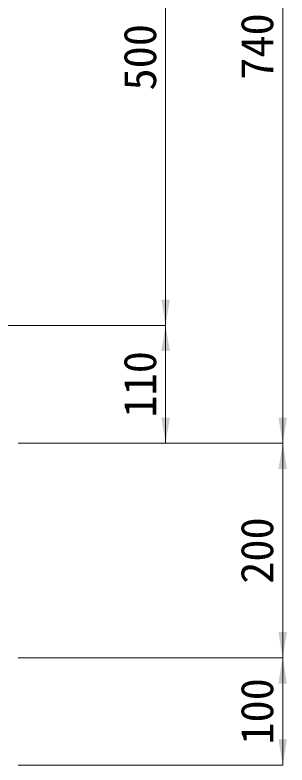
# Model space of a CAD drawing. Units: millimetres at full size. Extents: x 190759 to 276146, y -52712 to -16236.
# Drawn here: x 244492 to 244746, y -30573 to -29873 of the extents above; entities that cross this region are included whole.
import ezdxf
from ezdxf.enums import TextEntityAlignment as Align

# ---------------------------------------------------------------- set-up
doc = ezdxf.new("R2010")
doc.units = ezdxf.units.MM
doc.header["$LTSCALE"] = 18
doc.layers.add('寸法線', color=7, linetype='Continuous', lineweight=9)
doc.styles.add('ＭＳ ゴシック', font='')
doc.styles.get('ＭＳ ゴシック').set_extended_font_data('MS Gothic')

# ---------------------------------------------------------------- blocks, each defined once
blk = doc.blocks.new('filled_arrow')
at = {"color": 0, "linetype": 'Continuous', "lineweight": -2}
blk.add_solid([(7.5, 1.25), (0, 0), (7.5, -1.25)], dxfattribs=at)

msp = doc.modelspace()

# ---------------------------------------------------------------- linework, layer by layer
at = {"layer": '寸法線'}
for p, q in [((244741.53, -30272.68), (244741.53, -29532.68)), ((244632.4, -30162.68), (244632.4, -29662.68)), ((244294.99, -30162.68), (244632.4, -30162.68)), ((244294.99, -30162.68), (244632.4, -30162.68)), ((244632.4, -30272.68), (244632.4, -30162.68)), ((244494.99, -30272.68), (244632.4, -30272.68)), ((244494.99, -30272.68), (244741.53, -30272.68)), ((244494.99, -30272.68), (244741.53, -30272.68)), ((244741.53, -30472.68), (244741.53, -30272.68)), ((244494.99, -30472.68), (244741.53, -30472.68)), ((244494.99, -30472.68), (244741.53, -30472.68)), ((244741.53, -30572.66), (244741.53, -30472.68)), ((244494.99, -30572.66), (244741.53, -30572.66))]:
    msp.add_line(p, q, dxfattribs=at)

# ---------------------------------------------------------------- block references
at = {"layer": '寸法線', "xscale": 3.2, "yscale": 3.2}
for p, rotation in [((244632.4, -30162.68), 90), ((244632.4, -30162.68), 270), ((244632.4, -30272.68), 90), ((244741.53, -30272.68), 90), ((244741.53, -30272.68), 270), ((244741.53, -30472.68), 90), ((244741.53, -30472.68), 270), ((244741.53, -30572.66), 90)]:
    msp.add_blockref('filled_arrow', p, dxfattribs=dict(at, rotation=rotation))

# ---------------------------------------------------------------- texts
at = {"layer": '寸法線', "style": 'ＭＳ ゴシック'}
for s, p in [('740', (244717.53, -29902.68)), ('500', (244608.4, -29912.68)), ('110', (244608.4, -30217.68)), ('200', (244717.53, -30372.68)), ('100', (244717.53, -30522.67))]:
    msp.add_text(s, height=30.38, rotation=90, dxfattribs=at).set_placement(p, align=Align.MIDDLE_CENTER)

doc.saveas('drawing.dxf')
